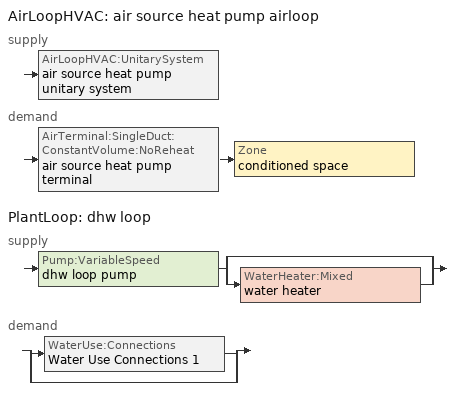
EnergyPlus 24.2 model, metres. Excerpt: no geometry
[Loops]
AirLoopHVAC 'air source heat pump airloop'
 supply: AirLoopHVAC:UnitarySystem 'air source heat pump unitary system'
 demand: AirTerminal:SingleDuct:ConstantVolume:NoReheat 'air source heat pump terminal' > Zone 'conditioned space'
PlantLoop 'dhw loop'
 supply: Pump:VariableSpeed 'dhw loop pump' > split
  | bypass
  | WaterHeater:Mixed 'water heater'
 demand: split
  | WaterUse:Connections 'Water Use Connections 1'
  | bypass
[ZoneControl:Thermostat]
conditioned space Thermostat: Zone or ZoneList=conditioned space; Control Type Schedule=conditioned space Thermostat Schedule; Control 1=conditioned space temperature setpoint; Temperature Difference Between Cutout And Setpoint {deltaC}=0
[ThermostatSetpoint:DualSetpoint]
conditioned space temperature setpoint: Heating Setpoint Temperature Schedule=heating setpoint; Cooling Setpoint Temperature Schedule=cooling setpoint
[AirLoopHVAC:UnitarySystem] Control Type=Load; Controlling Zone or Thermostat Location=conditioned space; Dehumidification Control Type=None; Availability Schedule=Always On Discrete; Fan Placement=BlowThrough; DX Heating Coil Sizing Ratio=1; Use DOAS DX Cooling Coil=No; Minimum Supply Air Temperature {C}=2; Latent Load Control=SensibleOnlyLoadControl; Heating Supply Air Flow Rate Method=SupplyAirFlowRate; No Load Supply Air Flow Rate Method=SupplyAirFlowRate; No Load Supply Air Flow Rate {m3/s}=0; No Load Supply Air Flow Rate Control Set To Low Speed=Yes; Maximum Supply Air Temperature {C}=48.8889; Maximum Outdoor Dry-Bulb Temperature for Supplemental Heater Operation {C}=21; Ancillary On-Cycle Electric Power {W}=0; Ancillary Off-Cycle Electric Power {W}=0
Name | Supply Fan | Supply Air Fan Operating Mode Schedule | Heating Coil | Cooling Supply Air Flow Rate Method | Heating Supply Air Flow Rate {m3/s} | Cooling Coil | Cooling Supply Air Flow Rate {m3/s} | Design Specification Multispeed Object
unit heater unitary system | unit heater supply fan | unit heater auto fan schedule | unit heater htg coil | None | 0.00141584
air source heat pump unitary system | air source heat pump supply fan | air source heat pump auto fan schedule | air source heat pump htg coil | SupplyAirFlowRate | 0.14772 | air source heat pump clg coil | 0.187835 | Unitary System Performance Multispeed 1
[Fan:SystemModel] Availability Schedule=Always On Discrete; Speed Control Method=Discrete; Electric Power Minimum Flow Rate Fraction=0.2; Design Pressure Rise {Pa}=500; Motor Efficiency=1; Motor In Air Stream Fraction=1; Design Electric Power Consumption {W}=Autosize; Design Power Sizing Method=PowerPerFlow; Electric Power Per Unit Flow Rate Per Unit Pressure {W/((m3/s)-Pa)}=1.66667; Fan Total Efficiency=0.7; Motor Loss Radiative Fraction=0
Name | Design Maximum Air Flow Rate {m3/s} | Electric Power Per Unit Flow Rate {W/(m3/s)} | Number of Speeds | Speed Flow Fraction 1 | Speed Electric Power Fraction 1 | Speed Flow Fraction 2 | Speed Electric Power Fraction 2 | Speed Flow Fraction 3 | Speed Electric Power Fraction 3 | Speed Flow Fraction 4 | Speed Electric Power Fraction 4
unit heater supply fan | 0.00141584 | 28251.7 | 1 | 1 | 1
air source heat pump supply fan | 0.187835 | 1059.44 | 4 | 0.28965 | 0.0243 | 0.394 | 0.06116 | 0.80909 | 0.52965 | 1 | 1
[Coil:Heating:Fuel]
unit heater htg coil: Availability Schedule=Always On Discrete; Fuel Type=OtherFuel1; Burner Efficiency=0.3; Nominal Capacity {W}=0.293071; On Cycle Parasitic Electric Load {W}=0; Off Cycle Parasitic Fuel Load {W}=0
[ZoneHVAC:Baseboard:Convective:Electric]
electric baseboard: Availability Schedule=Always On Discrete; Heating Design Capacity {W}=7980.62; Efficiency=1
[AirTerminal:SingleDuct:ConstantVolume:NoReheat]
air source heat pump terminal: Availability Schedule=Always On Discrete; Maximum Air Flow Rate {m3/s}=0.187835
[Zone equipment]
conditioned space: unit heater unitary system, electric baseboard, air source heat pump terminal
[AirLoopHVAC]
air source heat pump airloop: Design Supply Air Flow Rate {m3/s}=0.187835; Design Return Air Flow Fraction of Supply Air Flow=1
[Sizing:System]
air source heat pump airloop: Type of Load to Size On=Sensible; Design Outdoor Air Flow Rate {m3/s}=Autosize; Central Heating Maximum System Air Flow Ratio=0.3; Preheat Design Temperature {C}=7; Preheat Design Humidity Ratio {kgWater/kgDryAir}=0.008; Precool Design Temperature {C}=12.8; Precool Design Humidity Ratio {kgWater/kgDryAir}=0.008; Central Cooling Design Supply Air Temperature {C}=12.8; Central Heating Design Supply Air Temperature {C}=16.7; Type of Zone Sum to Use=NonCoincident; 100% Outdoor Air in Cooling=Yes; 100% Outdoor Air in Heating=Yes; Central Cooling Design Supply Air Humidity Ratio {kgWater/kgDryAir}=0.0085; Central Heating Design Supply Air Humidity Ratio {kgWater/kgDryAir}=0.008; Cooling Supply Air Flow Rate Method=DesignDay; Cooling Supply Air Flow Rate {m3/s}=0; Cooling Supply Air Flow Rate Per Floor Area {m3/s-m2}=0.00996765; Cooling Fraction of Autosized Cooling Supply Air Flow Rate=1; Cooling Supply Air Flow Rate Per Unit Cooling Capacity {m3/s-W}=3.94755e-05; Heating Supply Air Flow Rate Method=DesignDay; Heating Supply Air Flow Rate {m3/s}=0; Heating Supply Air Flow Rate Per Floor Area {m3/s-m2}=0.00996765; Heating Fraction of Autosized Heating Supply Air Flow Rate=1; Heating Fraction of Autosized Cooling Supply Air Flow Rate=1; Heating Supply Air Flow Rate Per Unit Heating Capacity {m3/s-W}=3.15882e-05; System Outdoor Air Method=ZoneSum; Zone Maximum Outdoor Air Fraction=1; Cooling Design Capacity Method=CoolingDesignCapacity; Cooling Design Capacity {W}=Autosize; Cooling Design Capacity Per Floor Area {W/m2}=234.7; Fraction of Autosized Cooling Design Capacity=1; Heating Design Capacity Method=HeatingDesignCapacity; Heating Design Capacity {W}=Autosize; Heating Design Capacity Per Floor Area {W/m2}=157; Fraction of Autosized Heating Design Capacity=1; Central Cooling Capacity Control Method=OnOff; Occupant Diversity=Autosize
[AvailabilityManager:Scheduled]
air source heat pump airloop Availability Manager: Schedule=Always On Discrete
[Coil:Heating:DX:MultiSpeed]
air source heat pump htg coil: Availability Schedule=Always On Discrete; Minimum Outdoor Dry-Bulb Temperature for Compressor Operation {C}=-28.8889; Crankcase Heater Capacity {W}=50; Maximum Outdoor Dry-Bulb Temperature for Crankcase Heater Operation {C}=10; Defrost Energy Input Ratio Function of Temperature Curve=Defrosteir; Maximum Outdoor Dry-Bulb Temperature for Defrost Operation {C}=4.44444; Defrost Strategy=ReverseCycle; Defrost Control=Timed; Defrost Time Period Fraction=0.058333; Resistive Defrost Heater Capacity {W}=AutoSize; Apply Part Load Fraction to Speeds Greater than 1=No; Fuel Type=Electricity; Region number for Calculating HSPF=4; Number of Speeds=2; Speed Gross Rated Heating Capacity 1 {W}=1285.75; Speed Gross Rated Heating COP 1 {W/W}=3.76419; Speed Rated Air Flow Rate 1 {m3/s}=0.0691969; Speed Rated Supply Air Fan Power Per Volume Flow Rate 2017 1 {W/(m3/s)}=773.3; Speed Rated Supply Air Fan Power Per Volume Flow Rate 2023 1 {W/(m3/s)}=934.4; Speed Heating Capacity Function of Temperature Curve Name 1=Heat-CAP-fT1; Speed Heating Capacity Function of Flow Fraction Curve Name 1=Heat-CAP-fFF1; Speed Energy Input Ratio Function of Temperature Curve Name 1=Heat-EIR-fT1; Speed Energy Input Ratio Function of Flow Fraction Curve Name 1=Heat-EIR-fFF1; Speed Part Load Fraction Correlation Curve Name 1=Heat-PLF-fPLR1; Speed Rated Waste Heat Fraction of Power Input 1=0.2; Speed Waste Heat Function of Temperature Curve Name 1=ConstantBiquadratic 1; Speed Gross Rated Heating Capacity 2 {W}=3527.7; Speed Gross Rated Heating COP 2 {W/W}=2.98032; Speed Rated Air Flow Rate 2 {m3/s}=0.193286; Speed Rated Supply Air Fan Power Per Volume Flow Rate 2017 2 {W/(m3/s)}=773.3; Speed Rated Supply Air Fan Power Per Volume Flow Rate 2023 2 {W/(m3/s)}=934.4; Speed Heating Capacity Function of Temperature Curve Name 2=Heat-CAP-fT2; Speed Heating Capacity Function of Flow Fraction Curve Name 2=Heat-CAP-fFF2; Speed Energy Input Ratio Function of Temperature Curve Name 2=Heat-EIR-fT2; Speed Energy Input Ratio Function of Flow Fraction Curve Name 2=Heat-EIR-fFF2; Speed Part Load Fraction Correlation Curve Name 2=Heat-PLF-fPLR2; Speed Rated Waste Heat Fraction of Power Input 2=0.2; Speed Waste Heat Function of Temperature Curve Name 2=ConstantBiquadratic 1
[Coil:Cooling:DX:MultiSpeed]
air source heat pump clg coil: Availability Schedule=Always On Discrete; Condenser Type=AirCooled; Minimum Outdoor Dry-Bulb Temperature for Compressor Operation {C}=-25; Apply Part Load Fraction to Speeds Greater than 1=No; Apply Latent Degradation to Speeds Greater than 1=No; Crankcase Heater Capacity {W}=50; Maximum Outdoor Dry-Bulb Temperature for Crankcase Heater Operation {C}=10; Basin Heater Capacity {W/K}=0; Basin Heater Setpoint Temperature {C}=2; Fuel Type=Electricity; Number of Speeds=2; Speed Gross Rated Total Cooling Capacity 1 {W}=1383.09; Speed Gross Rated Sensible Heat Ratio 1=0.804913; Speed Gross Rated Cooling COP 1 {W/W}=6.68905; Speed Rated Air Flow Rate 1 {m3/s}=0.0740218; Speed Rated Evaporator Fan Power Per Volume Flow Rate 2017 1 {W/(m3/s)}=773.3; Speed Rated Evaporator Fan Power Per Volume Flow Rate 2023 1 {W/(m3/s)}=934.4; Speed Total Cooling Capacity Function of Temperature Curve Name 1=Cool-CAP-fT1; Speed Total Cooling Capacity Function of Flow Fraction Curve Name 1=Cool-CAP-fFF1; Speed Energy Input Ratio Function of Temperature Curve Name 1=Cool-EIR-fT1; Speed Energy Input Ratio Function of Flow Fraction Curve Name 1=Cool-EIR-fFF1; Speed Part Load Fraction Correlation Curve Name 1=Cool-PLF-fPLR1; Speed Nominal Time for Condensate Removal to Begin 1 {s}=1000; Speed Ratio of Initial Moisture Evaporation Rate and Steady State Latent Capacity 1=1.5; Speed Maximum Cycling Rate 1 {cycles/hr}=3; Speed Latent Capacity Time Constant 1 {s}=45; Speed Rated Waste Heat Fraction of Power Input 1=0.2; Speed Waste Heat Function of Temperature Curve Name 1=ConstantBiquadratic; Speed Evaporative Condenser Effectiveness 1=0.9; Speed Evaporative Condenser Air Flow Rate 1 {m3/s}=AutoSize; Speed Rated Evaporative Condenser Pump Power Consumption 1 {W}=AutoSize; Speed Gross Rated Total Cooling Capacity 2 {W}=3567.15; Speed Gross Rated Sensible Heat Ratio 2=0.759942; Speed Gross Rated Cooling COP 2 {W/W}=6.02854; Speed Rated Air Flow Rate 2 {m3/s}=0.187874; Speed Rated Evaporator Fan Power Per Volume Flow Rate 2017 2 {W/(m3/s)}=773.3; Speed Rated Evaporator Fan Power Per Volume Flow Rate 2023 2 {W/(m3/s)}=934.4; Speed Total Cooling Capacity Function of Temperature Curve Name 2=Cool-CAP-fT2; Speed Total Cooling Capacity Function of Flow Fraction Curve Name 2=Cool-CAP-fFF2; Speed Energy Input Ratio Function of Temperature Curve Name 2=Cool-EIR-fT2; Speed Energy Input Ratio Function of Flow Fraction Curve Name 2=Cool-EIR-fFF2; Speed Part Load Fraction Correlation Curve Name 2=Cool-PLF-fPLR2; Speed Nominal Time for Condensate Removal to Begin 2 {s}=1000; Speed Ratio of Initial Moisture Evaporation Rate and Steady State Latent Capacity 2=1.5; Speed Maximum Cycling Rate 2 {cycles/hr}=3; Speed Latent Capacity Time Constant 2 {s}=45; Speed Rated Waste Heat Fraction of Power Input 2=0.2; Speed Waste Heat Function of Temperature Curve Name 2=ConstantBiquadratic; Speed Evaporative Condenser Effectiveness 2=0.9; Speed Evaporative Condenser Air Flow Rate 2 {m3/s}=AutoSize; Speed Rated Evaporative Condenser Pump Power Consumption 2 {W}=AutoSize
[UnitarySystemPerformance:Multispeed]
Unitary System Performance Multispeed 1: Number of Speeds for Heating=2; Number of Speeds for Cooling=2; Single Mode Operation=No; No Load Supply Air Flow Rate Ratio=1; Heating Speed Supply Air Flow Ratio 1=0.368313; Cooling Speed Supply Air Flow Ratio 1=0.394; Heating Speed Supply Air Flow Ratio 2=1.02881; Cooling Speed Supply Air Flow Ratio 2=1
[PlantLoop]
dhw loop: Fluid Type=Water; Plant Equipment Operation Scheme=dhw loop Operation Schemes; Maximum Loop Temperature {C}=100; Minimum Loop Temperature {C}=0; Maximum Loop Flow Rate {m3/s}=0.01; Minimum Loop Flow Rate {m3/s}=0; Plant Loop Volume {m3}=0.003; Load Distribution Scheme=Optimal; Plant Loop Demand Calculation Scheme=SingleSetpoint; Common Pipe Simulation=None
[Sizing:Plant]
dhw loop: Loop Type=Heating; Design Loop Exit Temperature {C}=56; Loop Design Temperature Difference {deltaC}=5.55556; Sizing Option=NonCoincident; Zone Timesteps in Averaging Window=1; Coincident Sizing Factor Mode=None
[Pump:VariableSpeed]
dhw loop pump: Design Maximum Flow Rate {m3/s}=0.01; Design Pump Head {Pa}=1; Design Power Consumption {W}=0; Motor Efficiency=0.85; Fraction of Motor Inefficiencies to Fluid Stream=0; Coefficient 1 of the Part Load Performance Curve=0; Coefficient 2 of the Part Load Performance Curve=1; Coefficient 3 of the Part Load Performance Curve=0; Coefficient 4 of the Part Load Performance Curve=0; Design Minimum Flow Rate {m3/s}=0; Pump Control Type=Intermittent; Skin Loss Radiative Fraction=0.5; Design Power Sizing Method=PowerPerFlowPerPressure; Design Electric Power per Unit Flow Rate {W/(m3/s)}=348701.1; Design Shaft Power per Unit Flow Rate per Unit Head {W/((m3/s)-Pa)}=1.28205; Design Minimum Flow Rate Fraction=0
[WaterHeater:Mixed]
water heater: Tank Volume {m3}=0.136275; Setpoint Temperature Schedule=water heater setpoint; Deadband Temperature Difference {deltaC}=2; Maximum Temperature Limit {C}=99; Heater Control Type=Cycle; Heater Maximum Capacity {W}=5500.06; Heater Minimum Capacity {W}=0; Heater Ignition Minimum Flow Rate {m3/s}=0; Heater Ignition Delay {s}=0; Heater Fuel Type=Electricity; Heater Thermal Efficiency=1; Off Cycle Parasitic Fuel Consumption Rate {W}=0; Off Cycle Parasitic Fuel Type=Electricity; Off Cycle Parasitic Heat Fraction to Tank=0; On Cycle Parasitic Fuel Consumption Rate {W}=0; On Cycle Parasitic Fuel Type=Electricity; On Cycle Parasitic Heat Fraction to Tank=0; Ambient Temperature Indicator=Zone; Ambient Temperature Zone=conditioned space; Off Cycle Loss Coefficient to Ambient Temperature {W/K}=2.93714; Off Cycle Loss Fraction to Zone=1; On Cycle Loss Coefficient to Ambient Temperature {W/K}=2.93714; On Cycle Loss Fraction to Zone=1; Use Side Effectiveness=1; Source Side Effectiveness=1; Use Side Design Flow Rate {m3/s}=Autosize; Source Side Design Flow Rate {m3/s}=Autosize; Indirect Water Heating Recovery Time {hr}=1.5; Source Side Flow Control Mode=IndirectHeatPrimarySetpoint
[WaterHeater:Sizing]
water heater: Design Mode=PeakDraw; Time Storage Can Meet Peak Draw {hr}=0.538503; Time for Tank Recovery {hr}=0; Nominal Tank Volume for Autosizing Plant Connections {m3}=1
[SetpointManager:Scheduled]
Setpoint Manager Scheduled 1: Control Variable=Temperature; Schedule=dhw temp
[WaterUse:Connections]
Water Use Connections 1: Drain Water Heat Exchanger Type=None; Drain Water Heat Exchanger Destination=Plant; Water Use Equipment Name 1=dhw fixtures; Water Use Equipment Name 2=dhw distribution waste; Water Use Equipment Name 3=clothes washer; Water Use Equipment Name 4=dishwasher
[WaterUse:Equipment]
Name | Peak Flow Rate {m3/s} | Flow Rate Fraction Schedule | Target Temperature Schedule
dhw fixtures | 4.42001e-06 | dhw fixtures schedule | mixed water temperature schedule
dhw distribution waste | 1.33996e-06 | dhw fixtures schedule | mixed water temperature schedule
clothes washer | 9.69919e-07 | clothes washer schedule
dishwasher | 2.90872e-07 | dishwasher schedule
[PlantEquipmentOperationSchemes]
dhw loop Operation Schemes: Control Scheme Object Type 1=PlantEquipmentOperation:HeatingLoad; Control Scheme Name 1=dhw loop Heating Operation Scheme; Control Scheme Schedule Name 1=Always On Discrete
[PlantEquipmentOperation:HeatingLoad]
dhw loop Heating Operation Scheme: Load Range Lower Limit 1 {W}=0; Load Range Upper Limit 1 {W}=1000000000; Range Equipment List Name 1=dhw loop Heating Equipment List
[PlantEquipmentList]
dhw loop Heating Equipment List: WaterHeater:Mixed, water heater
[EnergyManagementSystem:GlobalVariable]
air_source_heat_pump_airloop_Fan_RTF
infil_program_Qfan
infil_program_Qinf
natural_vent_program_Qnv
natural_vent_program_Qwhf
[EnergyManagementSystem:InternalVariable]
air_source_heat_pump_airloop_max_sup_fan_mfr: Internal Data Index Key=air source heat pump supply fan; Internal Data Type=Fan Maximum Mass Flow Rate
[EnergyManagementSystem:Sensor]
Name | Output:Variable or Output:Meter Index Key | Output:Variable or Output:Meter
airflow_gain | infil flow | Infiltration Sensible Heat Gain Energy
airflow_gain_1 | natural vent flow | Infiltration Sensible Heat Gain Energy
airflow_gain_2 | whole house fan flow | Infiltration Sensible Heat Gain Energy
airflow_loss | infil flow | Infiltration Sensible Heat Loss Energy
airflow_loss_1 | natural vent flow | Infiltration Sensible Heat Loss Energy
airflow_loss_2 | whole house fan flow | Infiltration Sensible Heat Loss Energy
air_source_heat_pump_airloop_Fan_RTF_s | air source heat pump supply fan | Fan Runtime Fraction Speed 1
air_source_heat_pump_airloop_Fan_RTF_s_1 | air source heat pump supply fan | Fan Runtime Fraction Speed 2
air_source_heat_pump_airloop_Fan_RTF_s_2 | air source heat pump supply fan | Fan Runtime Fraction Speed 3
air_source_heat_pump_airloop_Fan_RTF_s_3 | air source heat pump supply fan | Fan Runtime Fraction Speed 4
air_source_heat_pump_clg_coil_s | air source heat pump clg coil | Cooling Coil Total Cooling Energy
air_source_heat_pump_htg_coil_s | air source heat pump htg coil | Heating Coil Heating Energy
air_source_heat_pump_supply_fan_s | air source heat pump supply fan | Fan Electricity Energy
clg_load_cond |  | Cooling:EnergyTransfer:Zone:CONDITIONED SPACE
clg_sp_s; clg_sp_s_1 | cooling setpoint | Schedule Value
clothes_dryer_exhaust_0_sch_s | clothes dryer exhaust 0 schedule | Schedule Value
conditioned_space_clg_unmet_s | conditioned space | Zone Cooling Setpoint Not Met Time
conditioned_space_htg_unmet_s | conditioned space | Zone Heating Setpoint Not Met Time
cool_season | cooling season schedule | Schedule Value
dhw_loss | water heater | Water Heater Heat Loss Energy
dhw_rtf | water heater | Water Heater Runtime Fraction
fridge_tin_s; tin_s; tin_s_1 | conditioned space | Zone Mean Air Temperature
htg_load_cond |  | Heating:EnergyTransfer:Zone:CONDITIONED SPACE
htg_sp_s; htg_sp_s_1 | heating setpoint | Schedule Value
ig_ee_conv | clothes dryer | Electric Equipment Convective Heating Energy
ig_ee_conv_1 | clothes washer | Electric Equipment Convective Heating Energy
ig_ee_conv_2 | cooking range | Electric Equipment Convective Heating Energy
ig_ee_conv_3 | dishwasher | Electric Equipment Convective Heating Energy
ig_ee_conv_4 | fridge | Electric Equipment Convective Heating Energy
ig_ee_conv_5 | misc plug loads | Electric Equipment Convective Heating Energy
ig_ee_conv_6 | whole house fan | Electric Equipment Convective Heating Energy
ig_ee_rad | clothes dryer | Electric Equipment Radiant Heating Energy
ig_ee_rad_1 | clothes washer | Electric Equipment Radiant Heating Energy
ig_ee_rad_2 | cooking range | Electric Equipment Radiant Heating Energy
ig_ee_rad_3 | dishwasher | Electric Equipment Radiant Heating Energy
ig_ee_rad_4 | fridge | Electric Equipment Radiant Heating Energy
ig_ee_rad_5 | misc plug loads | Electric Equipment Radiant Heating Energy
ig_ee_rad_6 | whole house fan | Electric Equipment Radiant Heating Energy
ig_lgt_conv | interior lighting | Lights Convective Heating Energy
ig_lgt_rad | interior lighting | Lights Radiant Heating Energy
ig_lgt_vis | interior lighting | Lights Visible Radiation Heating Energy
ig_oe_conv | clothes dryer 1 | Other Equipment Convective Heating Energy
ig_oe_conv_1 | cooking range 1 | Other Equipment Convective Heating Energy
ig_oe_conv_2 | general water use latent | Other Equipment Convective Heating Energy
ig_oe_conv_3 | general water use sensible | Other Equipment Convective Heating Energy
ig_oe_conv_4 | water heater energy adjustment1 | Other Equipment Convective Heating Energy
ig_oe_rad | clothes dryer 1 | Other Equipment Radiant Heating Energy
ig_oe_rad_1 | cooking range 1 | Other Equipment Radiant Heating Energy
ig_oe_rad_2 | general water use latent | Other Equipment Radiant Heating Energy
ig_oe_rad_3 | general water use sensible | Other Equipment Radiant Heating Energy
ig_oe_rad_4 | water heater energy adjustment1 | Other Equipment Radiant Heating Energy
ig_ppl_conv | occupants | People Convective Heating Energy
ig_ppl_rad | occupants | People Radiant Heating Energy
im_conv | furniture mass conditioned space 1 | Surface Inside Face Convection Heat Gain Energy
im_conv_1 | partition wall mass | Surface Inside Face Convection Heat Gain Energy
im_ig | furniture mass conditioned space 1 | Surface Inside Face Internal Gains Radiation Heat Gain Energy
im_ig_1 | partition wall mass | Surface Inside Face Internal Gains Radiation Heat Gain Energy
im_lgt | furniture mass conditioned space 1 | Surface Inside Face Lights Radiation Heat Gain Energy
im_lgt_1 | partition wall mass | Surface Inside Face Lights Radiation Heat Gain Energy
im_sol | furniture mass conditioned space 1 | Surface Inside Face Solar Radiation Heat Gain Energy
im_sol_1 | partition wall mass | Surface Inside Face Solar Radiation Heat Gain Energy
im_surf | furniture mass conditioned space 1 | Surface Inside Face Net Surface Thermal Radiation Heat Gain Energy
im_surf_1 | partition wall mass | Surface Inside Face Net Surface Thermal Radiation Heat Gain Energy
mech_vent_bath_fan_0_sch_s | mech vent bath fan 0 schedule | Schedule Value
mech_vent_range_fan_0_sch_s | mech vent range fan 0 schedule | Schedule Value
mv_conv | mech vent bath fan 0 | Electric Equipment Convective Heating Energy
mv_conv_1 | mech vent house fan | Electric Equipment Convective Heating Energy
mv_conv_2 | mech vent house fan cfis | Electric Equipment Convective Heating Energy
mv_conv_3 | mech vent range fan 0 | Electric Equipment Convective Heating Energy
mv_conv_4 | mech vent house fan latent load | Other Equipment Convective Heating Energy
mv_conv_5 | mech vent house fan sensible load | Other Equipment Convective Heating Energy
mv_rad | mech vent bath fan 0 | Electric Equipment Radiant Heating Energy
mv_rad_1 | mech vent house fan | Electric Equipment Radiant Heating Energy
mv_rad_2 | mech vent house fan cfis | Electric Equipment Radiant Heating Energy
mv_rad_3 | mech vent range fan 0 | Electric Equipment Radiant Heating Energy
mv_rad_4 | mech vent house fan latent load | Other Equipment Radiant Heating Energy
mv_rad_5 | mech vent house fan sensible load | Other Equipment Radiant Heating Energy
natural_vent_s | natural vent schedule | Schedule Value
out_pb_s |  | Site Outdoor Air Barometric Pressure
out_wt_s |  | Site Outdoor Air Humidity Ratio
site_vw_s |  | Site Wind Speed
ss_back_out | Window1 | Surface Window Shortwave from Zone Back Out Window Heat Transfer Rate
ss_back_out_1 | Window14 | Surface Window Shortwave from Zone Back Out Window Heat Transfer Rate
ss_back_out_2 | Window17 | Surface Window Shortwave from Zone Back Out Window Heat Transfer Rate
ss_back_out_3 | Window2 | Surface Window Shortwave from Zone Back Out Window Heat Transfer Rate
ss_back_out_4 | Window3 | Surface Window Shortwave from Zone Back Out Window Heat Transfer Rate
ss_back_out_5 | Window4 | Surface Window Shortwave from Zone Back Out Window Heat Transfer Rate
ss_back_out_6 | Window5 | Surface Window Shortwave from Zone Back Out Window Heat Transfer Rate
ss_back_out_7 | Window7 | Surface Window Shortwave from Zone Back Out Window Heat Transfer Rate
ss_back_out_8 | Window8 | Surface Window Shortwave from Zone Back Out Window Heat Transfer Rate
ss_back_out_9 | Window9 | Surface Window Shortwave from Zone Back Out Window Heat Transfer Rate
ss_conv | Door1 | Surface Inside Face Convection Heat Gain Energy
ss_conv_1 | Window1 | Surface Inside Face Convection Heat Gain Energy
ss_conv_10 | Window9 | Surface Inside Face Convection Heat Gain Energy
ss_conv_2 | Window14 | Surface Inside Face Convection Heat Gain Energy
ss_conv_3 | Window17 | Surface Inside Face Convection Heat Gain Energy
ss_conv_4 | Window2 | Surface Inside Face Convection Heat Gain Energy
ss_conv_5 | Window3 | Surface Inside Face Convection Heat Gain Energy
ss_conv_6 | Window4 | Surface Inside Face Convection Heat Gain Energy
ss_conv_7 | Window5 | Surface Inside Face Convection Heat Gain Energy
ss_conv_8 | Window7 | Surface Inside Face Convection Heat Gain Energy
ss_conv_9 | Window8 | Surface Inside Face Convection Heat Gain Energy
ss_ig | Door1 | Surface Inside Face Internal Gains Radiation Heat Gain Energy
ss_ig_1 | Window1 | Surface Inside Face Internal Gains Radiation Heat Gain Energy
ss_ig_10 | Window9 | Surface Inside Face Internal Gains Radiation Heat Gain Energy
ss_ig_2 | Window14 | Surface Inside Face Internal Gains Radiation Heat Gain Energy
ss_ig_3 | Window17 | Surface Inside Face Internal Gains Radiation Heat Gain Energy
ss_ig_4 | Window2 | Surface Inside Face Internal Gains Radiation Heat Gain Energy
ss_ig_5 | Window3 | Surface Inside Face Internal Gains Radiation Heat Gain Energy
ss_ig_6 | Window4 | Surface Inside Face Internal Gains Radiation Heat Gain Energy
ss_ig_7 | Window5 | Surface Inside Face Internal Gains Radiation Heat Gain Energy
ss_ig_8 | Window7 | Surface Inside Face Internal Gains Radiation Heat Gain Energy
ss_ig_9 | Window8 | Surface Inside Face Internal Gains Radiation Heat Gain Energy
ss_lgt | Door1 | Surface Inside Face Lights Radiation Heat Gain Energy
ss_sol | Door1 | Surface Inside Face Solar Radiation Heat Gain Energy
ss_surf | Door1 | Surface Inside Face Net Surface Thermal Radiation Heat Gain Energy
ss_surf_1 | Window1 | Surface Inside Face Net Surface Thermal Radiation Heat Gain Energy
ss_surf_10 | Window9 | Surface Inside Face Net Surface Thermal Radiation Heat Gain Energy
ss_surf_2 | Window14 | Surface Inside Face Net Surface Thermal Radiation Heat Gain Energy
ss_surf_3 | Window17 | Surface Inside Face Net Surface Thermal Radiation Heat Gain Energy
ss_surf_4 | Window2 | Surface Inside Face Net Surface Thermal Radiation Heat Gain Energy
ss_surf_5 | Window3 | Surface Inside Face Net Surface Thermal Radiation Heat Gain Energy
ss_surf_6 | Window4 | Surface Inside Face Net Surface Thermal Radiation Heat Gain Energy
ss_surf_7 | Window5 | Surface Inside Face Net Surface Thermal Radiation Heat Gain Energy
ss_surf_8 | Window7 | Surface Inside Face Net Surface Thermal Radiation Heat Gain Energy
ss_surf_9 | Window8 | Surface Inside Face Net Surface Thermal Radiation Heat Gain Energy
ss_trans_in | Window1 | Surface Window Transmitted Solar Radiation Rate
ss_trans_in_1 | Window14 | Surface Window Transmitted Solar Radiation Rate
ss_trans_in_2 | Window17 | Surface Window Transmitted Solar Radiation Rate
ss_trans_in_3 | Window2 | Surface Window Transmitted Solar Radiation Rate
ss_trans_in_4 | Window3 | Surface Window Transmitted Solar Radiation Rate
ss_trans_in_5 | Window4 | Surface Window Transmitted Solar Radiation Rate
ss_trans_in_6 | Window5 | Surface Window Transmitted Solar Radiation Rate
ss_trans_in_7 | Window7 | Surface Window Transmitted Solar Radiation Rate
ss_trans_in_8 | Window8 | Surface Window Transmitted Solar Radiation Rate
ss_trans_in_9 | Window9 | Surface Window Transmitted Solar Radiation Rate
ss_trans_out | Window1 | Surface Inside Face Initial Transmitted Diffuse Transmitted Out Window Solar Radiation Rate
ss_trans_out_1 | Window14 | Surface Inside Face Initial Transmitted Diffuse Transmitted Out Window Solar Radiation Rate
ss_trans_out_2 | Window17 | Surface Inside Face Initial Transmitted Diffuse Transmitted Out Window Solar Radiation Rate
ss_trans_out_3 | Window2 | Surface Inside Face Initial Transmitted Diffuse Transmitted Out Window Solar Radiation Rate
ss_trans_out_4 | Window3 | Surface Inside Face Initial Transmitted Diffuse Transmitted Out Window Solar Radiation Rate
ss_trans_out_5 | Window4 | Surface Inside Face Initial Transmitted Diffuse Transmitted Out Window Solar Radiation Rate
ss_trans_out_6 | Window5 | Surface Inside Face Initial Transmitted Diffuse Transmitted Out Window Solar Radiation Rate
ss_trans_out_7 | Window7 | Surface Inside Face Initial Transmitted Diffuse Transmitted Out Window Solar Radiation Rate
ss_trans_out_8 | Window8 | Surface Inside Face Initial Transmitted Diffuse Transmitted Out Window Solar Radiation Rate
ss_trans_out_9 | Window9 | Surface Inside Face Initial Transmitted Diffuse Transmitted Out Window Solar Radiation Rate
s_conv | Floor1 | Surface Inside Face Convection Heat Gain Energy
s_conv_1 | FoundationWall1 | Surface Inside Face Convection Heat Gain Energy
s_conv_10 | Wall1:225 | Surface Inside Face Convection Heat Gain Energy
s_conv_11 | Wall1:315 | Surface Inside Face Convection Heat Gain Energy
s_conv_12 | Wall1:45 | Surface Inside Face Convection Heat Gain Energy
s_conv_2 | inferred conditioned ceiling | Surface Inside Face Convection Heat Gain Energy
s_conv_3 | inferred conditioned floor | Surface Inside Face Convection Heat Gain Energy
s_conv_4 | RimJoist1:135 | Surface Inside Face Convection Heat Gain Energy
s_conv_5 | RimJoist1:225 | Surface Inside Face Convection Heat Gain Energy
s_conv_6 | RimJoist1:315 | Surface Inside Face Convection Heat Gain Energy
s_conv_7 | RimJoist1:45 | Surface Inside Face Convection Heat Gain Energy
s_conv_8 | Slab1 | Surface Inside Face Convection Heat Gain Energy
s_conv_9 | Wall1:135 | Surface Inside Face Convection Heat Gain Energy
s_ig | Floor1 | Surface Inside Face Internal Gains Radiation Heat Gain Energy
s_ig_1 | FoundationWall1 | Surface Inside Face Internal Gains Radiation Heat Gain Energy
s_ig_10 | Wall1:225 | Surface Inside Face Internal Gains Radiation Heat Gain Energy
s_ig_11 | Wall1:315 | Surface Inside Face Internal Gains Radiation Heat Gain Energy
s_ig_12 | Wall1:45 | Surface Inside Face Internal Gains Radiation Heat Gain Energy
s_ig_2 | inferred conditioned ceiling | Surface Inside Face Internal Gains Radiation Heat Gain Energy
s_ig_3 | inferred conditioned floor | Surface Inside Face Internal Gains Radiation Heat Gain Energy
s_ig_4 | RimJoist1:135 | Surface Inside Face Internal Gains Radiation Heat Gain Energy
s_ig_5 | RimJoist1:225 | Surface Inside Face Internal Gains Radiation Heat Gain Energy
s_ig_6 | RimJoist1:315 | Surface Inside Face Internal Gains Radiation Heat Gain Energy
s_ig_7 | RimJoist1:45 | Surface Inside Face Internal Gains Radiation Heat Gain Energy
s_ig_8 | Slab1 | Surface Inside Face Internal Gains Radiation Heat Gain Energy
s_ig_9 | Wall1:135 | Surface Inside Face Internal Gains Radiation Heat Gain Energy
s_lgt | Floor1 | Surface Inside Face Lights Radiation Heat Gain Energy
s_lgt_1 | FoundationWall1 | Surface Inside Face Lights Radiation Heat Gain Energy
s_lgt_10 | Wall1:225 | Surface Inside Face Lights Radiation Heat Gain Energy
s_lgt_11 | Wall1:315 | Surface Inside Face Lights Radiation Heat Gain Energy
s_lgt_12 | Wall1:45 | Surface Inside Face Lights Radiation Heat Gain Energy
s_lgt_2 | inferred conditioned ceiling | Surface Inside Face Lights Radiation Heat Gain Energy
s_lgt_3 | inferred conditioned floor | Surface Inside Face Lights Radiation Heat Gain Energy
s_lgt_4 | RimJoist1:135 | Surface Inside Face Lights Radiation Heat Gain Energy
s_lgt_5 | RimJoist1:225 | Surface Inside Face Lights Radiation Heat Gain Energy
s_lgt_6 | RimJoist1:315 | Surface Inside Face Lights Radiation Heat Gain Energy
s_lgt_7 | RimJoist1:45 | Surface Inside Face Lights Radiation Heat Gain Energy
s_lgt_8 | Slab1 | Surface Inside Face Lights Radiation Heat Gain Energy
s_lgt_9 | Wall1:135 | Surface Inside Face Lights Radiation Heat Gain Energy
s_sol | Floor1 | Surface Inside Face Solar Radiation Heat Gain Energy
s_sol_1 | FoundationWall1 | Surface Inside Face Solar Radiation Heat Gain Energy
s_sol_10 | Wall1:225 | Surface Inside Face Solar Radiation Heat Gain Energy
s_sol_11 | Wall1:315 | Surface Inside Face Solar Radiation Heat Gain Energy
s_sol_12 | Wall1:45 | Surface Inside Face Solar Radiation Heat Gain Energy
s_sol_2 | inferred conditioned ceiling | Surface Inside Face Solar Radiation Heat Gain Energy
s_sol_3 | inferred conditioned floor | Surface Inside Face Solar Radiation Heat Gain Energy
s_sol_4 | RimJoist1:135 | Surface Inside Face Solar Radiation Heat Gain Energy
s_sol_5 | RimJoist1:225 | Surface Inside Face Solar Radiation Heat Gain Energy
s_sol_6 | RimJoist1:315 | Surface Inside Face Solar Radiation Heat Gain Energy
s_sol_7 | RimJoist1:45 | Surface Inside Face Solar Radiation Heat Gain Energy
s_sol_8 | Slab1 | Surface Inside Face Solar Radiation Heat Gain Energy
s_sol_9 | Wall1:135 | Surface Inside Face Solar Radiation Heat Gain Energy
s_surf | Floor1 | Surface Inside Face Net Surface Thermal Radiation Heat Gain Energy
s_surf_1 | FoundationWall1 | Surface Inside Face Net Surface Thermal Radiation Heat Gain Energy
s_surf_10 | Wall1:225 | Surface Inside Face Net Surface Thermal Radiation Heat Gain Energy
s_surf_11 | Wall1:315 | Surface Inside Face Net Surface Thermal Radiation Heat Gain Energy
s_surf_12 | Wall1:45 | Surface Inside Face Net Surface Thermal Radiation Heat Gain Energy
s_surf_2 | inferred conditioned ceiling | Surface Inside Face Net Surface Thermal Radiation Heat Gain Energy
s_surf_3 | inferred conditioned floor | Surface Inside Face Net Surface Thermal Radiation Heat Gain Energy
s_surf_4 | RimJoist1:135 | Surface Inside Face Net Surface Thermal Radiation Heat Gain Energy
s_surf_5 | RimJoist1:225 | Surface Inside Face Net Surface Thermal Radiation Heat Gain Energy
s_surf_6 | RimJoist1:315 | Surface Inside Face Net Surface Thermal Radiation Heat Gain Energy
s_surf_7 | RimJoist1:45 | Surface Inside Face Net Surface Thermal Radiation Heat Gain Energy
s_surf_8 | Slab1 | Surface Inside Face Net Surface Thermal Radiation Heat Gain Energy
s_surf_9 | Wall1:135 | Surface Inside Face Net Surface Thermal Radiation Heat Gain Energy
tout_db; tout_db_1 | Environment | Site Outdoor Air Drybulb Temperature
tout_s | conditioned space | Zone Outdoor Air Drybulb Temperature
unit_heater_htg_coil_s | unit heater htg coil | Heating Coil Heating Energy
unit_heater_supply_fan_s | unit heater supply fan | Fan Electricity Energy
water_heater_energy | water heater | Water Heater Electricity Rate
water_heater_off_cycle_parasitic | water heater | Water Heater Off Cycle Parasitic Electricity Rate
water_heater_on_cycle_parasitic | water heater | Water Heater On Cycle Parasitic Electricity Rate
win_s | conditioned space | Zone Air Humidity Ratio
[EnergyManagementSystem:Actuator]
Name | Actuated Component Unique | Actuated Component Type | Actuated Component Control Type
air_source_heat_pump_supply_fan_pressure_rise_act | air source heat pump supply fan | Fan | Fan Pressure Rise
air_source_heat_pump_supply_fan_total_efficiency_act | air source heat pump supply fan | Fan | Fan Total Efficiency
fridge_schedule_act | fridge schedule | Schedule:Constant | Schedule Value
infil_flow_act | infil flow | Zone Infiltration | Air Exchange Flow Rate
mech_vent_house_fan_cfis_act | mech vent house fan cfis | ElectricEquipment | Electricity Rate
mech_vent_house_fan_latent_load_act | mech vent house fan latent load | OtherEquipment | Power Level
mech_vent_house_fan_sensible_load_act | mech vent house fan sensible load | OtherEquipment | Power Level
natural_vent_flow_act | natural vent flow | Zone Infiltration | Air Exchange Flow Rate
Sequential_Fraction_Schedule_2_act | Sequential Fraction Schedule 2 | Schedule:Constant | Schedule Value
water_heater_ec_adj_act | water heater energy adjustment1 | OtherEquipment | Power Level
whole_house_fan_act | whole house fan | ElectricEquipment | Electricity Rate
whole_house_fan_flow_act | whole house fan flow | Zone Infiltration | Air Exchange Flow Rate
whole_house_fan_mix_act | whole house fan mix | ZoneMixing | Air Exchange Flow Rate
[EnergyManagementSystem:Program]
air_source_heat_pump_supply_fan_disaggregate_program: Set air_source_heat_pump_supply_fan_clg = 0; Set air_source_heat_pump_supply_fan_primary_htg = 0; If air_source_heat_pump_clg_coil_s > 0; Set air_source_heat_pump_supply_fan_clg = air_source_heat_pump_supply_fan_s; Else; Set air_source_heat_pump_supply_fan_primary_htg = air_source_heat_pump_supply_fan_s; EndIf
air_source_heat_pump_supply_fan_power_program: If tout_db_1 < -28.89; Set air_source_heat_pump_supply_fan_pressure_rise_act = 0; Set air_source_heat_pump_supply_fan_total_efficiency_act = 1; Else; Set air_source_heat_pump_supply_fan_pressure_rise_act = NULL; Set air_source_heat_pump_supply_fan_total_efficiency_act = NULL; EndIf
fridge_schedule_program: Set Tin = fridge_tin_s*(9.0/5.0)+32.0; Set fridge_schedule_act = 0; If (Hour == 0); Set fridge_schedule_act = (-0.487+0.019*Tin); ElseIf (Hour == 1); Set fridge_schedule_act = (-0.34+0.016*Tin); ElseIf (Hour == 2); Set fridge_schedule_act = (-0.37+0.017*Tin); ElseIf (Hour == 3); Set fridge_schedule_act = (-0.361+0.016*Tin); ElseIf (Hour == 4); Set fridge_schedule_act = (-0.515+0.018*Tin); ElseIf (Hour == 5); Set fridge_schedule_act = (-0.684+0.021*Tin); ElseIf (Hour == 6); Set fridge_schedule_act = (-0.471+0.019*Tin); ElseIf (Hour == 7); Set fridge_schedule_act = (-0.159+0.015*Tin); ElseIf (Hour == 8); Set fridge_schedule_act = (-0.079+0.015*Tin); ElseIf (Hour == 9); Set fridge_schedule_act = (-0.417+0.019*Tin); ElseIf (Hour == 10); Set fridge_schedule_act = (-0.411+0.018*Tin); ElseIf (Hour == 11); Set fridge_schedule_act = (-0.386+0.018*Tin); ElseIf (Hour == 12); Set fridge_schedule_act = (-0.24+0.016*Tin); ElseIf (Hour == 13); Set fridge_schedule_act = (-0.314+0.017*Tin); ElseIf (Hour == 14); Set fridge_schedule_act = (-0.16+0.015*Tin); ElseIf (Hour == 15); Set fridge_schedule_act = (-0.121+0.015*Tin); ElseIf (Hour == 16); Set fridge_schedule_act = (-0.469+0.02*Tin); ElseIf (Hour == 17); Set fridge_schedule_act = (-0.412+0.02*Tin); ElseIf (Hour == 18); Set fridge_schedule_act = (-0.091+0.017*Tin); ElseIf (Hour == 19); Set fridge_schedule_act = (0.077+0.014*Tin); ElseIf (Hour == 20); Set fridge_schedule_act = (-0.118+0.016*Tin); ElseIf (Hour == 21); Set fridge_schedule_act = (-0.247+0.017*Tin); ElseIf (Hour == 22); Set fridge_schedule_act = (-0.445+0.019*Tin); ElseIf (Hour == 23); Set fridge_schedule_act = (-0.544+0.02*Tin); EndIf
infil_program: Set p_m = 0.14; Set p_s = 0.22; Set s_m = 270; Set s_s = 370; Set z_m = 9.99744; Set z_s = 3.324817669490443; Set f_t = (((s_m/z_m)^p_m)*((z_s/s_s)^p_s)); Set Tdiff = tin_s-tout_s; Set dT = @Abs Tdiff; Set c = 0.0228; Set Cs = 0.0816; Set Cw = 0.1517; Set n = 0.65; Set sft = (f_t*0.54); Set temp1 = ((c*Cw)*((sft*site_vw_s)^(2*n)))^2; Set Qinf = (((c*Cs*(dT^n))^2)+temp1)^0.5; Set Qinf = (@Max Qinf 0); Set mech_vent_house_fan_sensible_load_act = 0.0; Set mech_vent_house_fan_latent_load_act = 0.0; Set OASupInPb = out_pb_s; Set OASupInTemp = tout_s; Set OASupInW = out_wt_s; Set OASupRho = (@RhoAirFnPbTdbW OASupInPb OASupInTemp OASupInW); Set OASupCp = (@CpAirFnW OASupInW); Set OASupInEnth = (@HFnTdbW OASupInTemp OASupInW); Set ZoneTemp = tin_s; Set ZoneW = win_s; Set ZoneCp = (@CpAirFnW ZoneW); Set ZoneAirEnth = (@HFnTdbW ZoneTemp ZoneW); Set mech_vent_house_fan_cfis_act = 0.0; Set QWHV_cfis_sup = 0.0; Set QWHV_cfis_suppl_sup = 0.0; Set QWHV_cfis_suppl_exh = 0.0; Set Qrange = 0; Set Qrange = Qrange + 0.075 * mech_vent_range_fan_0_sch_s; Set Qbath = 0; Set Qbath = Qbath + 0.066 * mech_vent_bath_fan_0_sch_s; Set Qdryer = 0; Set Qdryer = Qdryer + 0.00308 * clothes_dryer_exhaust_0_sch_s; Set QWHV_sup = 0.0; Set QWHV_exh = 0.0; Set Qsupply = QWHV_sup + QWHV_cfis_sup + QWHV_cfis_suppl_sup; Set Qexhaust = Qrange + Qbath + Qdryer + QWHV_exh + QWHV_cfis_suppl_exh; Set Qfan = (@Max Qexhaust Qsupply); Set Qducts = 0; If Qducts < 0; Set Qsupply = Qsupply - Qducts; Else; Set Qexhaust = Qexhaust + Qducts; EndIf; Set Qfan_with_ducts = (@Max Qexhaust Qsupply); Set Qimb = (@Abs (Qsupply - Qexhaust)); If Qinf + Qimb > 0; Set Qtot = Qfan_with_ducts + (Qinf^2) / (Qinf + Qimb); Else; Set Qtot = Qfan_with_ducts; EndIf; Set Qinf_adj = Qtot - Qfan; Set infil_flow_act = Qinf_adj; Set infil_program_Qinf = Qinf_adj; Set infil_program_Qfan = Qfan; Set Qload = Qfan; Set Effectiveness_Sens = 0.0; Set Effectiveness_Lat = 0.0; Set Fan_MFR = Qload * OASupRho; Set ZoneInEnth = OASupInEnth; Set ZoneInTemp = OASupInTemp; Set FanTotalToCond = Fan_MFR * (ZoneInEnth - ZoneAirEnth); Set FanSensToCond = Fan_MFR * ZoneCp * (ZoneInTemp - ZoneTemp); Set FanLatToCond = FanTotalToCond - FanSensToCond; Set mech_vent_house_fan_sensible_load_act = mech_vent_house_fan_sensible_load_act + FanSensToCond; Set mech_vent_house_fan_latent_load_act = mech_vent_house_fan_latent_load_act + FanLatToCond
natural_vent_program: Set Tin = tin_s; Set Tout = tout_s; Set Wout = out_wt_s; Set Pbar = out_pb_s; Set Phiout = (@RhFnTdbWPb Tout Wout Pbar); Set MaxHR = 0.0115; Set Tnvsp = (htg_sp_s + clg_sp_s) / 2; Set NVavail = natural_vent_s; Set ClgSsnAvail = cool_season; Set Qnv = 0; Set Qwhf = 0; Set whole_house_fan_mix_act = 0; Set whole_house_fan_act = 0; If ((Wout < MaxHR) && (Tin > Tout) && (Tin > Tnvsp) && (ClgSsnAvail > 0)); Set WHF_Flow = 0; Set Adj = (Tin-Tnvsp)/(Tin-Tout); Set Adj = (@Min Adj 1); Set Adj = (@Max Adj 0); If (WHF_Flow > 0); Set Qwhf = WHF_Flow*Adj; Set whole_house_fan_mix_act = WHF_Flow*Adj; Set WHF_W = 0; Set whole_house_fan_act = WHF_W*Adj; ElseIf (NVavail > 0); Set NVArea = 0.0; Set Cs = 0.00012228860406150721; Set Cw = 2.5887440824926477e-05; Set Tdiff = Tin-Tout; Set dT = (@Abs Tdiff); Set Vwind = site_vw_s; Set SGNV = NVArea*Adj*((((Cs*dT)+(Cw*(Vwind^2)))^0.5)/1000); Set MaxNV = 1.7472218000010242; Set Qnv = (@Min SGNV MaxNV); EndIf; EndIf; Set natural_vent_flow_act = Qnv; Set whole_house_fan_flow_act = Qwhf; Set natural_vent_program_Qnv = Qnv; Set natural_vent_program_Qwhf = Qwhf
Sequential_Fraction_Schedule_2_program: If tout_db > 4.444444444444445; Set Sequential_Fraction_Schedule_2_act = 0; Else; Set Sequential_Fraction_Schedule_2_act = NULL; EndIf
total_airflows_program: Set total_infil_flow_rate = 0; Set total_mechvent_flow_rate = 0; Set total_natvent_flow_rate = 0; Set total_whf_flow_rate = 0; Set total_infil_flow_rate = total_infil_flow_rate + (infil_program_Qinf * 1); Set total_mechvent_flow_rate = total_mechvent_flow_rate + (infil_program_Qfan * 1); Set total_natvent_flow_rate = total_natvent_flow_rate + (natural_vent_program_Qnv * 1); Set total_whf_flow_rate = total_whf_flow_rate + (natural_vent_program_Qwhf * 1)
total_loads_program: Set loads_htg_tot = 0; Set loads_clg_tot = 0; If htg_load_cond > 0; Set loads_htg_tot = loads_htg_tot + (htg_load_cond - clg_load_cond) * 1.0; EndIf; Set loads_htg_tot = (@Max loads_htg_tot 0); If clg_load_cond > 0; Set loads_clg_tot = loads_clg_tot + (clg_load_cond - htg_load_cond) * 1.0; EndIf; Set loads_clg_tot = (@Max loads_clg_tot 0)
unit_heater_supply_fan_disaggregate_program: Set unit_heater_supply_fan_primary_htg = 0; If unit_heater_htg_coil_s > 0; Set unit_heater_supply_fan_primary_htg = unit_heater_supply_fan_s; EndIf
unmet_hours_program: Set htg_unmet_hours = 0; Set clg_unmet_hours = 0; Set unit_htg_unmet_hours = 0; If ((DayOfYear >= 1) && (DayOfYear <= 365)); Set unit_htg_unmet_hours = unit_htg_unmet_hours + conditioned_space_htg_unmet_s; If unit_htg_unmet_hours > htg_unmet_hours; Set htg_unmet_hours = unit_htg_unmet_hours; EndIf; EndIf; Set unit_clg_unmet_hours = 0; If ((DayOfYear >= 1) && (DayOfYear <= 365)); Set unit_clg_unmet_hours = unit_clg_unmet_hours + conditioned_space_clg_unmet_s; If unit_clg_unmet_hours > clg_unmet_hours; Set clg_unmet_hours = unit_clg_unmet_hours; EndIf; EndIf
water_heater_EC_adj: If WarmupFlag == 0; Set dhw_e_cons = water_heater_energy + water_heater_on_cycle_parasitic + water_heater_off_cycle_parasitic; Set water_heater_ec_adj_act = 0.0 * dhw_e_cons / 1; EndIf
[EnergyManagementSystem:ProgramCallingManager]
air_source_heat_pump_supply_fan_disaggregate_program_calling_manager: EndOfSystemTimestepBeforeHVACReporting; air_source_heat_pump_supply_fan_disaggregate_program
air_source_heat_pump_supply_fan_power_program_calling_manager: AfterPredictorBeforeHVACManagers; air_source_heat_pump_supply_fan_power_program
component_loads_program_calling_manager: EndOfZoneTimestepAfterZoneReporting; component_loads_program
fridge_schedule_program_calling_manager: BeginZoneTimestepAfterInitHeatBalance; fridge_schedule_program
infil_program_calling_manager: BeginZoneTimestepAfterInitHeatBalance; infil_program
natural_vent_program_calling_manager: BeginZoneTimestepAfterInitHeatBalance; natural_vent_program
Sequential_Fraction_Schedule_2_program_manager: BeginZoneTimestepAfterInitHeatBalance; Sequential_Fraction_Schedule_2_program
total_airflows_program_calling_manager: EndOfZoneTimestepAfterZoneReporting; total_airflows_program
total_loads_program_calling_manager: EndOfZoneTimestepAfterZoneReporting; total_loads_program
unit_heater_supply_fan_disaggregate_program_calling_manager: EndOfSystemTimestepBeforeHVACReporting; unit_heater_supply_fan_disaggregate_program
unmet_hours_program_calling_manager: EndOfZoneTimestepBeforeZoneReporting; unmet_hours_program
water_heater_EC_adj_ProgramManager: EndOfSystemTimestepBeforeHVACReporting; water_heater_EC_adj
[EnergyManagementSystem:OutputVariable] Type of Data in Variable=Summed; Update Frequency=SystemTimestep; EMS Program or Subroutine=air_source_heat_pump_supply_fan_disaggregate_program; Units=J
Name | EMS Variable
air source heat pump supply fan disaggregate clg | air_source_heat_pump_supply_fan_clg
air source heat pump supply fan disaggregate htg primary | air_source_heat_pump_supply_fan_primary_htg
[Schedule:Constant]
Name | Hourly Value
Always On Discrete | 1
unit heater auto fan schedule; air source heat pump auto fan schedule | 0
dhw temp; water heater setpoint | 56
mixed water temperature schedule | 40.5556
[Schedule:Day:Interval]
clothes washer schedule day: No, 01:00, 0.104651, 02:00, 0.0813953, 04:00, 0.0465116, 05:00, 0.0813953, 06:00, 0.127907, 07:00, 0.255814, 08:00, 0.569767, 09:00, 0.848837, 10:00, 1, 11:00, 0.976744, 12:00, 0.872093, 13:00, 0.77907, 14:00, 0.697674, 15:00, 0.569767, 16:00, 0.593023, 17:00, 0.581395, 21:00, 0.569767, 22:00, 0.546512, 23:00, 0.372093, 24:00, 0.197674
clothes washer schedule default day; dishwasher schedule default day; heating setpoint default day; cooling setpoint default day; dhw fixtures schedule default day: No, 24:00, 0
dishwasher schedule day: No, 01:00, 0.135135, 02:00, 0.0630631, 03:00, 0.045045, 05:00, 0.027027, 06:00, 0.0900901, 07:00, 0.18018, 08:00, 0.279279, 09:00, 0.522523, 10:00, 0.585586, 11:00, 0.504505, 12:00, 0.432432, 13:00, 0.378378, 14:00, 0.414414, 15:00, 0.324324, 17:00, 0.342342, 18:00, 0.441441, 19:00, 0.783784, 20:00, 1, 21:00, 0.810811, 22:00, 0.603604, 23:00, 0.396396, 24:00, 0.279279
heating setpoint day: No, 07:00, 18, 23:00, 21, 24:00, 18
cooling setpoint day: No, 24:00, 25
dhw fixtures schedule day: No, 01:00, 0.139535, 02:00, 0.0697674, 03:00, 0.0465116, 04:00, 0.0581395, 05:00, 0.116279, 06:00, 0.395349, 07:00, 0.906977, 08:00, 1, 09:00, 0.930233, 10:00, 0.77907, 11:00, 0.651163, 12:00, 0.546512, 13:00, 0.465116, 14:00, 0.406977, 15:00, 0.383721, 16:00, 0.360465, 17:00, 0.44186, 18:00, 0.593023, 20:00, 0.697674, 21:00, 0.639535, 22:00, 0.55814, 23:00, 0.44186, 24:00, 0.302326
[Schedule:Week:Daily]
clothes washer schedule Week Rule - Jan1-Dec31: clothes washer schedule day, clothes washer schedule day, clothes washer schedule day, clothes washer schedule day, clothes washer schedule day, clothes washer schedule day, clothes washer schedule day, clothes washer schedule default day, clothes washer schedule default day, clothes washer schedule default day, clothes washer schedule default day, clothes washer schedule default day
dishwasher schedule Week Rule - Jan1-Dec31: dishwasher schedule day, dishwasher schedule day, dishwasher schedule day, dishwasher schedule day, dishwasher schedule day, dishwasher schedule day, dishwasher schedule day, dishwasher schedule default day, dishwasher schedule default day, dishwasher schedule default day, dishwasher schedule default day, dishwasher schedule default day
heating setpoint Week Rule - Jan1-Dec31: heating setpoint day, heating setpoint day, heating setpoint day, heating setpoint day, heating setpoint day, heating setpoint day, heating setpoint day, heating setpoint default day, heating setpoint default day, heating setpoint default day, heating setpoint default day, heating setpoint default day
cooling setpoint Week Rule - Jan1-Dec31: cooling setpoint day, cooling setpoint day, cooling setpoint day, cooling setpoint day, cooling setpoint day, cooling setpoint day, cooling setpoint day, cooling setpoint default day, cooling setpoint default day, cooling setpoint default day, cooling setpoint default day, cooling setpoint default day
dhw fixtures schedule Week Rule - Jan1-Dec31: dhw fixtures schedule day, dhw fixtures schedule day, dhw fixtures schedule day, dhw fixtures schedule day, dhw fixtures schedule day, dhw fixtures schedule day, dhw fixtures schedule day, dhw fixtures schedule default day, dhw fixtures schedule default day, dhw fixtures schedule default day, dhw fixtures schedule default day, dhw fixtures schedule default day
[Schedule:Year]
clothes washer schedule: clothes washer schedule Week Rule - Jan1-Dec31, 1, 1, 12, 31
dishwasher schedule: dishwasher schedule Week Rule - Jan1-Dec31, 1, 1, 12, 31
heating setpoint: heating setpoint Week Rule - Jan1-Dec31, 1, 1, 12, 31
cooling setpoint: cooling setpoint Week Rule - Jan1-Dec31, 1, 1, 12, 31
dhw fixtures schedule: dhw fixtures schedule Week Rule - Jan1-Dec31, 1, 1, 12, 31
[Schedule:Compact]
conditioned space Thermostat Schedule: Through: 12/31, For: AllDays, Until: 24:00, 4
[Curve:Biquadratic] Coefficient2 x=0; Coefficient3 x**2=0; Coefficient4 y=0; Coefficient5 y**2=0; Coefficient6 x*y=0
Name | Coefficient1 Constant | Minimum Value of x {BasedOnField A2} | Maximum Value of x {BasedOnField A2} | Minimum Value of y {BasedOnField A3} | Maximum Value of y {BasedOnField A3}
Defrosteir | 0.1528 | -100 | 100 | -100 | 100
ConstantBiquadratic 1; ConstantBiquadratic | 1 | 0 | 1 | 0 | 1
[Table:Lookup]
Heat-CAP-fT1: Heat-CAP-fT1 Independent Variable List, None, 1, 0, Dimensionless, 1.2931, 1.28525, 1.27752, 1.2699, 1.26237, 1.25491, 1.2475, 1.24012, 1.23275, 1.22537, 1.21795, 1.21046, 1.20288, 1.19517, 1.18729, 1.1792, 1.17085, 1.16218, 1.15365, 1.14471, 1.13527, 1.12523, 1.11448, 1.10285, 1.09016, 1.07616, 1.06053, 1.04285, 1.02252, 1.00539, 0.985949, 1.15275, 1.15117, 1.14951, 1.14775, 1.14589, 1.14392, 1.14181, 1.13958, 1.13719, 1.13464, 1.1319, 1.12896, 1.12578, 1.12236, 1.11864, 1.1146, 1.11018, 1.10534, 1.10033, 1.09481, 1.08872, 1.08194, 1.07437, 1.06585, 1.05619, 1.04516, 1.03242, 1.01756, 1, 0.984868, 0.967393, 1.0124, 1.0171, 1.02151, 1.02561, 1.02942, 1.03293, 1.03613, 1.03904, 1.04163, 1.0439, 1.04585, 1.04745, 1.04869, 1.04955, 1.04999, 1.05, 1.04952, 1.0485, 1.04701, 1.04492, 1.04216, 1.03865, 1.03426, 1.02885, 1.02223, 1.01415, 1.00431, 0.99228, 0.977482, 0.964348, 0.948838
Heat-EIR-fT1: Heat-EIR-fT1 Independent Variable List, None, 1, 0, Dimensionless, 3.18004, 3.09471, 3.00939, 2.92408, 2.83878, 2.75349, 2.66822, 2.58297, 2.49773, 2.41253, 2.32735, 2.2422, 2.15709, 2.07204, 1.98704, 1.90211, 1.81728, 1.73255, 1.65275, 1.5731, 1.49365, 1.41446, 1.33561, 1.25721, 1.17943, 1.10247, 1.02668, 0.952511, 0.88061, 0.829566, 0.780546, 3.64008, 3.54365, 3.44722, 3.35079, 3.25436, 3.15793, 3.0615, 2.96507, 2.86864, 2.77221, 2.67578, 2.57935, 2.48292, 2.38649, 2.29006, 2.19363, 2.09721, 2.00078, 1.9098, 1.81882, 1.72784, 1.63686, 1.54588, 1.4549, 1.36392, 1.27294, 1.18196, 1.09098, 1, 0.932967, 0.865934, 4.1525, 4.04399, 3.93547, 3.82694, 3.71841, 3.60987, 3.50131, 3.39275, 3.28417, 3.17558, 3.06696, 2.95832, 2.84964, 2.74093, 2.63218, 2.52336, 2.41447, 2.30548, 2.20255, 2.09947, 1.99622, 1.89272, 1.78891, 1.68468, 1.57985, 1.4742, 1.36739, 1.2589, 1.14801, 1.0642, 0.978112
Heat-CAP-fT2: Heat-CAP-fT2 Independent Variable List, None, 1, 0, Dimensionless, 0.139221, 0.158412, 0.178896, 0.200841, 0.224441, 0.249916, 0.277525, 0.307572, 0.340414, 0.376483, 0.416298, 0.461785, 0.512752, 0.570272, 0.635715, 0.710859, 0.798056, 0.900478, 1.02252, 1.11024, 1.20974, 0.12411, 0.142531, 0.16232, 0.183636, 0.206663, 0.231615, 0.258744, 0.288349, 0.320783, 0.356474, 0.395938, 0.441089, 0.491743, 0.54897, 0.614139, 0.689026, 0.775981, 0.878175, 1, 1.0876, 1.18697, 0.108999, 0.126649, 0.145743, 0.166431, 0.188885, 0.213314, 0.239963, 0.269126, 0.301153, 0.336465, 0.375577, 0.420393, 0.470733, 0.527668, 0.592563, 0.667193, 0.753906, 0.855872, 0.977482, 1.06495, 1.1642
Heat-EIR-fT2: Heat-EIR-fT2 Independent Variable List, None, 1, 0, Dimensionless, 2.36137, 2.2781, 2.19485, 2.11164, 2.02847, 1.94536, 1.86231, 1.77936, 1.69651, 1.61381, 1.53131, 1.44678, 1.36263, 1.27898, 1.19604, 1.11414, 1.03374, 0.955552, 0.88061, 0.83655, 0.794534, 2.70298, 2.60952, 2.51606, 2.4226, 2.32914, 2.23568, 2.14222, 2.04876, 1.95529, 1.86183, 1.76837, 1.67233, 1.57628, 1.48023, 1.38419, 1.28814, 1.19209, 1.09605, 1, 0.940726, 0.881453, 3.08348, 2.9791, 2.8747, 2.77027, 2.66582, 2.56133, 2.45679, 2.35218, 2.24748, 2.14266, 2.03769, 1.92958, 1.82114, 1.71224, 1.60266, 1.4921, 1.38004, 1.26573, 1.14801, 1.07298, 0.99564
Cool-CAP-fT1: Cool-CAP-fT1 Independent Variable List, None, 1, 0, Dimensionless, 1.18891, 1.12838, 1.08452, 1.05132, 1.02359, 1.00162, 0.991468, 0.982348, 1.30675, 1.21419, 1.1486, 1.09969, 1.05932, 1.02761, 1.01304, 1, 1.8074, 1.67971, 1.59012, 1.52377, 1.46927, 1.42665, 1.40711, 1.38965
Cool-EIR-fT1: Cool-EIR-fT1 Independent Variable List, None, 1, 0, Dimensionless, 0.361491, 0.467318, 0.571257, 0.672427, 0.778865, 0.883638, 0.940215, 0.996522, 0.434808, 0.524209, 0.613609, 0.703009, 0.799137, 0.895265, 0.947632, 1, 0.195308, 0.244101, 0.306086, 0.372514, 0.445365, 0.518445, 0.558194, 0.597866
Cool-CAP-fT2: Cool-CAP-fT2 Independent Variable List, None, 1, 0, Dimensionless, 1.00585, 0.998006, 0.992622, 0.988808, 0.986036, 0.98397, 0.982348, 1.10555, 1.07447, 1.0517, 1.0343, 1.0206, 1.0095, 1, 1.52912, 1.48641, 1.45594, 1.43317, 1.41555, 1.40151, 1.38965
Cool-EIR-fT2: Cool-EIR-fT2 Independent Variable List, None, 1, 0, Dimensionless, 0.395719, 0.500926, 0.604203, 0.704444, 0.802099, 0.898032, 0.996522, 0.475977, 0.562812, 0.649647, 0.736483, 0.823165, 0.909848, 1, 0.2138, 0.261582, 0.323424, 0.39025, 0.45845, 0.52689, 0.597866
[Table:IndependentVariableList]
Heat-CAP-fT1 Independent Variable List: dry_bulb_temp_in, dry_bulb_temp_out 4
Heat-EIR-fT1 Independent Variable List: dry_bulb_temp_in 1, dry_bulb_temp_out 5
Heat-CAP-fT2 Independent Variable List: dry_bulb_temp_in 2, dry_bulb_temp_out 6
Heat-EIR-fT2 Independent Variable List: dry_bulb_temp_in 3, dry_bulb_temp_out 7
Cool-CAP-fT1 Independent Variable List: wet_bulb_temp_in, dry_bulb_temp_out
Cool-EIR-fT1 Independent Variable List: wet_bulb_temp_in 1, dry_bulb_temp_out 1
Cool-CAP-fT2 Independent Variable List: wet_bulb_temp_in 2, dry_bulb_temp_out 2
Cool-EIR-fT2 Independent Variable List: wet_bulb_temp_in 3, dry_bulb_temp_out 3
[Table:IndependentVariable]
dry_bulb_temp_in; dry_bulb_temp_in 1; dry_bulb_temp_in 2; dry_bulb_temp_in 3: Linear, Constant, -100, 100, Dimensionless, 15.5556, 21.1111, 26.6667
dry_bulb_temp_out 4; dry_bulb_temp_out 5: Linear, Constant, -100, 100, Dimensionless, -25.5, -25.1513, -24.783, -24.3936, -23.9811, -23.5434, -23.0781, -22.5826, -22.0537, -21.4881, -20.8816, -20.2299, -19.5275, -18.7683, -17.9453, -17.0498, -16.072, -15, -13.8893, -12.6675, -11.317, -9.81638, -8.13913, -6.25212, -4.11336, -1.66888, 1.15192, 4.44319, 8.33333, 11.685, 15.5556
dry_bulb_temp_out 6; dry_bulb_temp_out 7: Linear, Constant, -100, 100, Dimensionless, -25.5, -24.7885, -24.024, -23.2007, -22.3112, -21.3474, -20.2994, -19.1559, -17.903, -16.5244, -15, -13.2559, -11.2993, -9.08877, -6.57147, -3.67877, -0.319943, 3.62755, 8.33333, 11.7169, 15.5556
wet_bulb_temp_in; wet_bulb_temp_in 1; wet_bulb_temp_in 2; wet_bulb_temp_in 3: Linear, Constant, -100, 100, Dimensionless, 10, 19.4444, 26.6667
dry_bulb_temp_out; dry_bulb_temp_out 1: Linear, Constant, -100, 100, Dimensionless, 12.7778, 19.4832, 24.2347, 27.7778, 30.703, 33, 34.0553, 35
dry_bulb_temp_out 2; dry_bulb_temp_out 3: Linear, Constant, -100, 100, Dimensionless, 12.7778, 19.3207, 24.1144, 27.7778, 30.6638, 33, 35
[Curve:Quadratic] Coefficient3 x**2=0; Minimum Value of x {BasedOnField A2}=0
Name | Coefficient1 Constant | Coefficient2 x | Maximum Value of x {BasedOnField A2} | Minimum Curve Output {BasedOnField A3} | Maximum Curve Output {BasedOnField A3}
Heat-CAP-fFF1; Heat-EIR-fFF1; Heat-CAP-fFF2; Heat-EIR-fFF2; Cool-CAP-fFF1; Cool-EIR-fFF1; Cool-CAP-fFF2; Cool-EIR-fFF2 | 1 | 0 | 2 | 0 | 2
Heat-PLF-fPLR1; Heat-PLF-fPLR2; Cool-PLF-fPLR1; Cool-PLF-fPLR2 | 0.75 | 0.25 | 1 | 0.7 | 1
